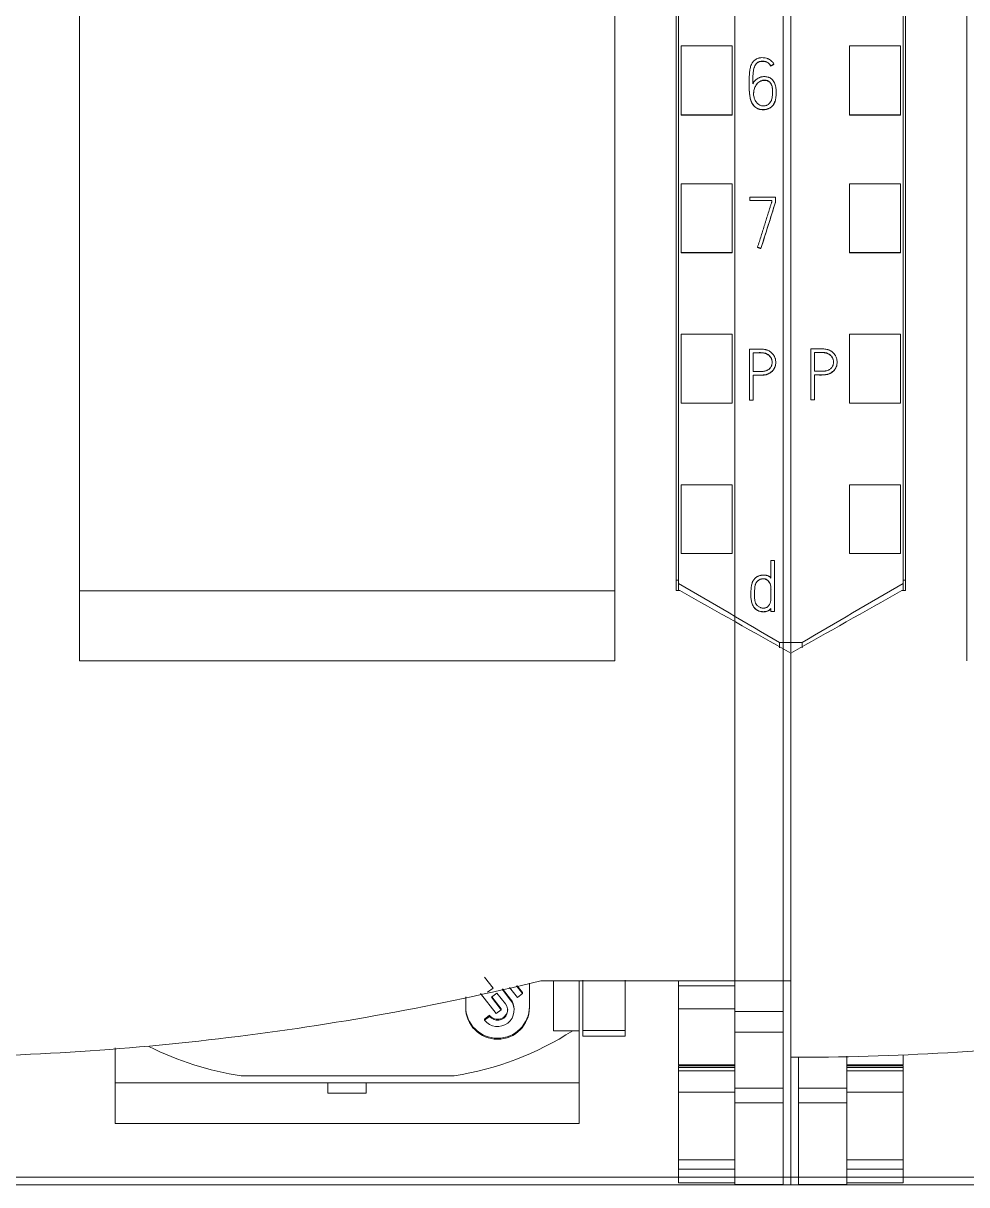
# Model space of a CAD drawing. Header units: millimetres. Extents: x 4134 to 7422, y 1400 to 3585.
# Drawn here: x 5429.35 to 5466.35, y 3225.78 to 3271.33 of the extents above; entities that cross this region are included whole.
import ezdxf

# ---------------------------------------------------------------- set-up
doc = ezdxf.new("R2010")
doc.units = ezdxf.units.MM
doc.layers.add('000-PI-Oprema', color=30, linetype='Continuous', lineweight=5)
doc.layers.add('004-PI-DIN Šina', color=3, linetype='Continuous')

# ---------------------------------------------------------------- blocks, each defined once
blk = doc.blocks.new('S7-1500 AI HS - 6ES7531-7NF10-0AB0')
at = {"layer": '000-PI-Oprema', "color": 0, "linetype": 'ByBlock', "lineweight": 0}
for p, q in [((0, 134.681), (0, 21.262)), ((4.4, 132.4), (4.4, 23.585)), ((2.3, 41.958), (2.3, 44.659)), ((4.3, 44.659), (2.3, 44.659)), ((4.3, 41.958), (4.3, 44.659)), ((2.3, 41.95), (2.3, 41.958)), ((4.3, 41.958), (2.3, 41.958)), ((4.3, 41.95), (2.3, 41.95)), ((4.3, 41.95), (4.3, 41.958)), ((2.3, 36.556), (2.3, 39.257)), ((4.3, 39.257), (2.3, 39.257)), ((4.3, 36.556), (4.3, 39.257)), ((4.3, 36.556), (2.3, 36.556)), ((2.3, 36.55), (2.3, 36.556)), ((4.3, 36.55), (2.3, 36.55)), ((4.3, 36.55), (4.3, 36.556)), ((2.3, 30.655), (2.3, 33.356)), ((4.3, 33.356), (2.3, 33.356)), ((4.3, 30.655), (4.3, 33.356)), ((0.79, 32.782), (0.79, 30.78)), ((0.931, 31.904), (0.931, 32.64)), ((1.816, 32.253), (1.816, 32.259)), ((0.931, 30.78), (0.931, 31.763)), ((0.79, 30.78), (0.931, 30.78)), ((2.3, 30.65), (2.3, 30.655)), ((4.3, 30.655), (2.3, 30.655)), ((4.3, 30.65), (2.3, 30.65)), ((4.3, 30.65), (4.3, 30.655)), ((2.3, 24.753), (2.3, 27.454)), ((4.3, 27.454), (2.3, 27.454)), ((4.3, 24.753), (4.3, 27.454)), ((2.3, 24.75), (2.3, 24.753)), ((4.3, 24.753), (2.3, 24.753)), ((4.3, 24.75), (2.3, 24.75)), ((4.3, 24.75), (4.3, 24.753)), ((4.5, 23.714), (4.4, 23.714)), ((4.35, 23.299), (4.5, 23.299)), ((4.4, 23.585), (4.4, 23.299)), ((0, 21.262), (0, 20.893)), ((0.44, 21.262), (0, 21.262)), ((0.44, 21.059), (0.44, 21.262)), ((2.2, 5.049), (2.2, 3.795)), ((4.4, 4.701), (4.4, 5.066)), ((0.301, 5), (0, 5)), ((0, 4.919), (0, 0)), ((0.3, 4.988), (0.3, 3.795)), ((2.2, 4.701), (4.4, 4.701)), ((4.4, 4.671), (2.2, 4.671)), ((4.4, 4.665), (2.2, 4.665)), ((4.4, 4.6), (2.2, 4.6)), ((4.4, 4.665), (4.4, 4.671)), ((4.4, 4.6), (4.4, 4.665)), ((4.4, 4.6), (4.4, 4.463)), ((4.4, 4.463), (2.2, 4.463)), ((4.4, 4.463), (4.4, 3.638)), ((0.3, 3.209), (0.3, 3.795)), ((2.2, 3.795), (0.3, 3.795)), ((2.2, 3.209), (2.2, 3.795)), ((2.2, 3.209), (0.3, 3.209)), ((4.4, 3.638), (2.2, 3.638)), ((4.4, 3.638), (4.4, 0.973)), ((4.4, 0.973), (2.2, 0.973)), ((4.4, 0.973), (4.4, 0.606)), ((2.2, 0.606), (2.2, 0.076)), ((4.4, 0.606), (2.2, 0.606)), ((4.4, 0.606), (4.4, 0.076)), ((1.941, 0), (0, 0)), ((0.3, 0.012), (2.2, 0.012)), ((2.2, 0.012), (0.3, 0.012)), ((33.201, 0), (1.941, 0)), ((2.2, 0.076), (4.4, 0.076)), ((4.4, 0.076), (2.2, 0.076)), ((4.4, 0.076), (4.4, 0.076))]:
    blk.add_line(p, q, dxfattribs=at)
for points, knots in [([(4.5, 132.586), (4.5, 129.542), (4.5, 119.972), (4.5, 105.802), (4.5, 91.235), (4.5, 77.025), (4.5, 62.731), (4.5, 47.245), (4.5, 34.605), (4.5, 26.64), (4.5, 23.299)], [0, 0, 0, 0, 0.083934, 0.263736, 0.389889, 0.484142, 0.653794, 0.78188, 0.908517, 1, 1, 1, 1]), ([(6.9, 129.52), (6.9, 127.497), (6.9, 118.948), (6.9, 105.802), (6.9, 91.235), (6.9, 77.025), (6.9, 62.731), (6.9, 47.245), (6.9, 34.486), (6.9, 25.605), (6.9, 21.348), (6.9, 20.55)], [0, 0, 0, 0, 0.055935, 0.236292, 0.362833, 0.457376, 0.627551, 0.756032, 0.883059, 0.978086, 1, 1, 1, 1]), ([(0.931, 31.763), (0.983, 31.763), (1.034, 31.763), (1.138, 31.762), (1.189, 31.761), (1.267, 31.763), (1.293, 31.764), (1.331, 31.768), (1.344, 31.769), (1.37, 31.772), (1.383, 31.774), (1.421, 31.781), (1.446, 31.787), (1.495, 31.803), (1.519, 31.813), (1.554, 31.83), (1.566, 31.836), (1.588, 31.85), (1.599, 31.857), (1.631, 31.879), (1.65, 31.895), (1.679, 31.922), (1.688, 31.931), (1.705, 31.951), (1.713, 31.961), (1.736, 31.992), (1.75, 32.013), (1.768, 32.048), (1.774, 32.059), (1.784, 32.083), (1.789, 32.096), (1.801, 32.133), (1.807, 32.158), (1.812, 32.196), (1.814, 32.209), (1.816, 32.235), (1.816, 32.248), (1.816, 32.287), (1.814, 32.312), (1.808, 32.351), (1.806, 32.364), (1.8, 32.389), (1.796, 32.402), (1.785, 32.439), (1.776, 32.463), (1.759, 32.497), (1.753, 32.509), (1.74, 32.531), (1.733, 32.542), (1.711, 32.574), (1.678, 32.614), (1.64, 32.649), (1.609, 32.673), (1.598, 32.681), (1.576, 32.695), (1.565, 32.701), (1.531, 32.72), (1.508, 32.731), (1.471, 32.744), (1.459, 32.748), (1.434, 32.755), (1.422, 32.759), (1.359, 32.773), (1.307, 32.779), (1.23, 32.783), (1.204, 32.783), (1.152, 32.784), (1.101, 32.783), (1.049, 32.782), (0.997, 32.781), (0.919, 32.781), (0.842, 32.782), (0.79, 32.782)], [0, 0, 0, 0, 0.0625, 0.0625, 0.125, 0.125, 0.15625, 0.15625, 0.171875, 0.171875, 0.1875, 0.1875, 0.21875, 0.21875, 0.25, 0.25, 0.265625, 0.265625, 0.28125, 0.28125, 0.3125, 0.3125, 0.328125, 0.328125, 0.34375, 0.34375, 0.375, 0.375, 0.390625, 0.390625, 0.40625, 0.40625, 0.4375, 0.4375, 0.453125, 0.453125, 0.46875, 0.46875, 0.5, 0.5, 0.515625, 0.515625, 0.53125, 0.53125, 0.5625, 0.5625, 0.578125, 0.578125, 0.59375, 0.59375, 0.625, 0.65625, 0.65625, 0.671875, 0.671875, 0.6875, 0.6875, 0.71875, 0.71875, 0.734375, 0.734375, 0.75, 0.75, 0.8125, 0.8125, 0.84375, 0.84375, 0.875, 0.90625, 0.90625, 0.9375, 1, 1, 1, 1]), ([(0.931, 32.64), (0.97, 32.64), (1.009, 32.64), (1.067, 32.64), (1.086, 32.64), (1.125, 32.641), (1.183, 32.643), (1.242, 32.643), (1.319, 32.637), (1.357, 32.631), (1.405, 32.617), (1.415, 32.614), (1.433, 32.607), (1.442, 32.603), (1.47, 32.591), (1.487, 32.581), (1.512, 32.565), (1.52, 32.56), (1.536, 32.547), (1.544, 32.541), (1.566, 32.521), (1.58, 32.507), (1.599, 32.484), (1.605, 32.476), (1.616, 32.46), (1.622, 32.451), (1.636, 32.426), (1.645, 32.408), (1.655, 32.38), (1.658, 32.37), (1.664, 32.351), (1.666, 32.341), (1.672, 32.312), (1.674, 32.292), (1.675, 32.263), (1.675, 32.253), (1.674, 32.233), (1.673, 32.223), (1.669, 32.193), (1.665, 32.174), (1.656, 32.145), (1.653, 32.136), (1.645, 32.118), (1.641, 32.109), (1.627, 32.082), (1.616, 32.065), (1.597, 32.042), (1.591, 32.035), (1.577, 32.021), (1.57, 32.014), (1.547, 31.994), (1.531, 31.982), (1.506, 31.966), (1.498, 31.961), (1.48, 31.952), (1.471, 31.947), (1.443, 31.935), (1.425, 31.929), (1.396, 31.921), (1.386, 31.918), (1.367, 31.914), (1.357, 31.913), (1.327, 31.908), (1.308, 31.907), (1.268, 31.905), (1.248, 31.904), (1.209, 31.904), (1.169, 31.904), (1.129, 31.904), (1.09, 31.904), (1.07, 31.904), (1.01, 31.905), (0.971, 31.904), (0.931, 31.904)], [0, 0, 0, 0, 0.0625, 0.0625, 0.09375, 0.09375, 0.125, 0.1875, 0.1875, 0.25, 0.25, 0.265625, 0.265625, 0.28125, 0.28125, 0.3125, 0.3125, 0.328125, 0.328125, 0.34375, 0.34375, 0.375, 0.375, 0.390625, 0.390625, 0.40625, 0.40625, 0.4375, 0.4375, 0.453125, 0.453125, 0.46875, 0.46875, 0.5, 0.5, 0.515625, 0.515625, 0.53125, 0.53125, 0.5625, 0.5625, 0.578125, 0.578125, 0.59375, 0.59375, 0.625, 0.625, 0.640625, 0.640625, 0.65625, 0.65625, 0.6875, 0.6875, 0.703125, 0.703125, 0.71875, 0.71875, 0.75, 0.75, 0.765625, 0.765625, 0.78125, 0.78125, 0.8125, 0.8125, 0.84375, 0.84375, 0.875, 0.90625, 0.90625, 0.9375, 0.9375, 1, 1, 1, 1]), ([(1.675, 32.255), (1.675, 32.257), (1.675, 32.259), (1.674, 32.272), (1.674, 32.282), (1.672, 32.302), (1.67, 32.311), (1.665, 32.341), (1.66, 32.36), (1.647, 32.397), (1.638, 32.415), (1.619, 32.45), (1.608, 32.466), (1.583, 32.497), (1.57, 32.512), (1.54, 32.538), (1.525, 32.551), (1.492, 32.572), (1.474, 32.582), (1.438, 32.599), (1.42, 32.606), (1.391, 32.615), (1.382, 32.617), (1.362, 32.622), (1.353, 32.624), (1.323, 32.63), (1.304, 32.632), (1.245, 32.637), (1.206, 32.637), (1.147, 32.635), (1.127, 32.635), (1.088, 32.634), (1.069, 32.634), (1.01, 32.634), (0.97, 32.634), (0.931, 32.634)], [0, 0, 0, 0, 0.007629, 0.007629, 0.03864, 0.03864, 0.069652, 0.069652, 0.131675, 0.131675, 0.193698, 0.193698, 0.255722, 0.255722, 0.317745, 0.317745, 0.379768, 0.379768, 0.441791, 0.441791, 0.503814, 0.503814, 0.534826, 0.534826, 0.565838, 0.565838, 0.627861, 0.627861, 0.751907, 0.751907, 0.81393, 0.81393, 0.875954, 0.875954, 1, 1, 1, 1]), ([(1.816, 32.253), (1.816, 32.228), (1.814, 32.203), (1.809, 32.166), (1.806, 32.153), (1.8, 32.128), (1.797, 32.115), (1.785, 32.078), (1.775, 32.054), (1.751, 32.008), (1.737, 31.987), (1.714, 31.955), (1.705, 31.945), (1.688, 31.926), (1.661, 31.898), (1.631, 31.873), (1.599, 31.851), (1.588, 31.844), (1.566, 31.83), (1.555, 31.824), (1.52, 31.807), (1.496, 31.797), (1.459, 31.785), (1.446, 31.782), (1.421, 31.775), (1.409, 31.773), (1.345, 31.761), (1.294, 31.758), (1.19, 31.755), (1.138, 31.756), (1.035, 31.757), (0.983, 31.757), (0.931, 31.757)], [0, 0, 0, 0, 0.06514, 0.06514, 0.098528, 0.098528, 0.131915, 0.131915, 0.198691, 0.198691, 0.265467, 0.265467, 0.298855, 0.298855, 0.332243, 0.399018, 0.399018, 0.432406, 0.432406, 0.465794, 0.465794, 0.53257, 0.53257, 0.565958, 0.565958, 0.599346, 0.599346, 0.732897, 0.732897, 0.866449, 0.866449, 1, 1, 1, 1]), ([(0, 20.849), (0, 19.341), (0, 16.091), (0, 10.808), (0, 7.033), (0, 5)], [0, 0, 0, 0, 0.285532, 0.615204, 1, 1, 1, 1]), ([(0.301, 5), (2.389, 5.006), (4.469, 5.074), (8.615, 5.331), (10.681, 5.521), (14.797, 6.021), (16.848, 6.331), (20.935, 7.074), (22.971, 7.506), (25, 8)], [0, 0, 0, 0, 0.25, 0.25, 0.5, 0.5, 0.75, 0.75, 1, 1, 1, 1]), ([(2.2, 0.606), (2.2, 0.841), (2.2, 1.518), (2.2, 2.538), (2.2, 3.209)], [0, 0, 0, 0, 0.445928, 1, 1, 1, 1])]:
    blk.add_open_spline(points, degree=3, knots=knots, dxfattribs=at)
for points in [[(4.35, 23.299), (2.9, 22.483), (1.45, 21.666), (0, 20.849)], [(0.44, 21.262), (1.76, 22.036), (3.08, 22.81), (4.4, 23.585)], [(0.3, 0.012), (0.3, 0.053), (0.3, 0.343), (0.3, 1.408), (0.3, 2.538), (0.3, 3.209)], [(2.2, 0.012), (2.2, 0.024), (2.2, 0.045), (2.2, 0.076)]]:
    blk.add_open_spline(points, degree=3, dxfattribs=at)
blk = doc.blocks.new('S7-1500 DI HF - 6ES7521-1BL00-0AB0')
at = {"layer": '000-PI-Oprema', "color": 0, "linetype": 'ByBlock', "lineweight": 0}
for p, q in [((34.8, 134.681), (34.8, 21.262)), ((30.4, 23.585), (30.4, 132.4)), ((32.6, 67.75), (32.6, 3.795)), ((34.5, 67.75), (34.5, 3.795)), ((30.5, 41.958), (30.5, 44.659)), ((30.5, 44.659), (32.5, 44.659)), ((32.5, 41.958), (32.5, 44.659)), ((34.011, 43.879), (34.011, 43.873)), ((34.139, 43.945), (34.139, 43.939)), ((33.167, 43.139), (33.167, 43.132)), ((34.23, 42.839), (34.23, 42.845)), ((30.5, 41.95), (30.5, 41.958)), ((30.5, 41.958), (32.5, 41.958)), ((30.5, 41.95), (32.5, 41.95)), ((32.5, 41.95), (32.5, 41.958)), ((30.5, 36.556), (30.5, 39.257)), ((30.5, 39.257), (32.5, 39.257)), ((32.5, 36.556), (32.5, 39.257)), ((33.198, 38.593), (33.198, 38.735)), ((33.198, 38.735), (34.197, 38.735)), ((34.197, 38.735), (34.197, 38.532)), ((34.058, 38.593), (33.198, 38.593)), ((34.058, 38.554), (34.058, 38.593)), ((34.197, 38.532), (34.197, 38.526)), ((30.5, 36.55), (30.5, 36.556)), ((30.5, 36.556), (32.5, 36.556)), ((30.5, 36.55), (32.5, 36.55)), ((32.5, 36.55), (32.5, 36.556)), ((33.495, 36.767), (33.495, 36.761)), ((33.628, 36.722), (33.628, 36.716)), ((30.5, 30.655), (30.5, 33.356)), ((30.5, 33.356), (32.5, 33.356)), ((32.5, 30.655), (32.5, 33.356)), ((33.184, 32.772), (33.184, 30.771)), ((33.326, 31.895), (33.326, 32.631)), ((34.211, 32.244), (34.211, 32.25)), ((33.326, 30.771), (33.326, 31.753)), ((30.5, 30.65), (30.5, 30.655)), ((30.5, 30.655), (32.5, 30.655)), ((30.5, 30.65), (32.5, 30.65)), ((32.5, 30.65), (32.5, 30.655)), ((33.184, 30.771), (33.326, 30.771)), ((33.184, 30.771), (33.184, 30.764)), ((33.326, 30.771), (33.326, 30.764)), ((30.5, 24.753), (30.5, 27.454)), ((30.5, 27.454), (32.5, 27.454)), ((32.5, 24.753), (32.5, 27.454)), ((30.5, 24.75), (30.5, 24.753)), ((30.5, 24.753), (32.5, 24.753)), ((30.5, 24.75), (32.5, 24.75)), ((32.5, 24.75), (32.5, 24.753)), ((34.022, 24.486), (34.022, 23.794)), ((34.163, 24.486), (34.022, 24.486)), ((34.163, 22.486), (34.163, 24.486)), ((30.3, 23.714), (30.4, 23.714)), ((27.9, 23.296), (6.9, 23.296)), ((30.3, 23.299), (30.45, 23.299)), ((30.4, 23.299), (30.4, 23.585)), ((33.231, 23.163), (33.231, 23.153)), ((34.022, 22.605), (34.022, 22.486)), ((34.022, 22.486), (34.163, 22.486)), ((34.36, 21.262), (34.36, 21.059)), ((34.8, 21.262), (34.36, 21.262)), ((34.8, 21.262), (34.8, 20.886)), ((27.9, 20.55), (6.9, 20.55)), ((22.789, 8.14), (23.125, 7.714)), ((24.273, 7.503), (24.042, 7.797)), ((24.273, 7.542), (24.068, 7.802)), ((24.55, 6.949), (24.55, 7.904)), ((25, 8), (34.8, 8)), ((25.5, 8), (25.5, 6.04)), ((26.5, 6.04), (26.5, 8)), ((30.4, 7.8), (30.4, 8)), ((30.4, 6.902), (30.4, 7.8)), ((30.4, 7.8), (32.6, 7.8)), ((32.6, 6.799), (32.6, 8)), ((34.5, 6.799), (34.5, 8)), ((34.8, 7.919), (34.8, 0)), ((22.05, 7.374), (22.05, 6.949)), ((22.631, 7.497), (23.25, 6.711)), ((23.125, 7.714), (22.909, 7.547)), ((23.063, 7.351), (23.278, 7.519)), ((23.447, 6.863), (23.063, 7.351)), ((23.447, 6.902), (23.082, 7.366)), ((23.278, 7.519), (23.614, 7.092)), ((23.811, 7.245), (23.475, 7.671)), ((23.811, 7.284), (23.495, 7.686)), ((23.77, 7.739), (24.076, 7.35)), ((24.076, 7.35), (24.273, 7.503)), ((24.273, 7.542), (24.273, 7.503)), ((23.25, 6.711), (23.447, 6.863)), ((23.447, 6.902), (23.447, 6.863)), ((23.811, 7.284), (23.811, 7.245)), ((23.949, 6.849), (23.949, 6.888)), ((30.4, 4.701), (30.4, 6.902)), ((30.4, 6.902), (32.6, 6.902)), ((22.986, 6.645), (22.789, 6.492)), ((22.986, 6.605), (22.789, 6.453)), ((22.789, 6.492), (22.789, 6.453)), ((22.986, 6.645), (22.986, 6.605)), ((32.6, 5.982), (32.6, 6.799)), ((32.6, 6.799), (34.5, 6.799)), ((34.5, 5.982), (34.5, 6.799)), ((25.5, 6.04), (25.5, 6.04)), ((25.5, 6.04), (26.249, 6.04)), ((25.5, 6.04), (26.5, 6.04)), ((26.249, 6.04), (26.5, 6.04)), ((26.5, 4), (26.5, 6.04)), ((26.5, 6.04), (26.5, 6.04)), ((26.65, 5.833), (26.65, 6.05)), ((26.65, 6.05), (28.3, 6.05)), ((28.3, 5.833), (28.3, 6.05)), ((32.6, 5.982), (34.5, 5.982)), ((26.65, 5.833), (28.3, 5.833)), ((8.3, 4), (8.3, 5.364)), ((30.4, 4.701), (32.6, 4.701)), ((30.4, 4.665), (30.4, 4.671)), ((32.6, 4.671), (30.4, 4.671)), ((30.4, 4.6), (30.4, 4.665)), ((30.4, 4.665), (32.6, 4.665)), ((30.4, 4.6), (30.4, 4.463)), ((30.4, 4.6), (32.6, 4.6)), ((13.244, 4.268), (21.599, 4.268)), ((30.4, 4.463), (30.4, 3.638)), ((30.4, 4.463), (32.6, 4.463)), ((8.3, 2.4), (8.3, 4)), ((8.3, 4), (26.5, 4)), ((16.65, 4), (16.65, 3.596)), ((18.15, 4), (18.15, 3.596)), ((26.5, 2.4), (26.5, 4)), ((32.6, 3.209), (32.6, 3.795)), ((32.6, 3.795), (34.5, 3.795)), ((34.5, 3.209), (34.5, 3.795)), ((16.65, 3.596), (18.15, 3.596)), ((30.4, 3.638), (30.4, 0.973)), ((30.4, 3.638), (32.6, 3.638)), ((32.6, 3.209), (34.5, 3.209)), ((8.3, 2.4), (26.5, 2.4)), ((30.4, 0.973), (30.4, 0.606)), ((30.4, 0.973), (32.6, 0.973)), ((30.4, 0.606), (30.4, 0.076)), ((30.4, 0.606), (32.6, 0.606)), ((32.6, 0.606), (32.6, 0.076)), ((30.4, 0), (-0.859, 0)), ((30.4, 0.076), (30.4, 0.076)), ((30.4, 0.076), (32.6, 0.076)), ((30.4, 0.076), (32.6, 0.076)), ((32.6, 0.012), (34.5, 0.012)), ((32.6, 0.012), (34.5, 0.012)), ((34.8, 0), (33.201, 0))]:
    blk.add_line(p, q, dxfattribs=at)
for centre, major_axis, ratio, start_param, end_param in [((46.41, 14.774), (315.562, 1005.234), 0.017816, 1.552753, 1.554553), ((46.241, 15.089), (313.38, 998.269), 0.017694, 1.552872, 1.554685), ((23.3, 6.988), (1.25, 0), 0.991445, 3.141593, 6.283185), ((23.3, 6.949), (1.25, 0), 0.991445, 3.141593, 6.283185), ((23.3, 6.849), (0.649, 0), 0.991445, 3.804818, 6.94641), ((23.3, 6.849), (-0.399, 0), 0.991445, 0.663225, 3.804818), ((23.3, 6.888), (-0.399, 0), 0.991445, 0.663225, 3.092069), ((23.3, 6.888), (0.649, 0), 0.991445, 6.283142, 6.94641), ((19.662, 16.145), (12.135, 0), 0.991445, 4.872685, 5.28613), ((15.066, 16.004), (11.977, 0), 0.991445, 4.241192, 4.559632)]:
    blk.add_ellipse(centre, major_axis=major_axis, ratio=ratio, start_param=start_param, end_param=end_param, dxfattribs=at)
for points, knots in [([(30.3, 23.299), (30.3, 26.64), (30.3, 34.605), (30.3, 47.245), (30.3, 62.731), (30.3, 77.025), (30.3, 91.235), (30.3, 105.802), (30.3, 119.972), (30.3, 129.542), (30.3, 132.586)], [0, 0, 0, 0, 0.091483, 0.21812, 0.346206, 0.515858, 0.610111, 0.736264, 0.916066, 1, 1, 1, 1]), ([(6.9, 129.52), (6.9, 127.497), (6.9, 118.948), (6.9, 105.802), (6.9, 91.235), (6.9, 77.025), (6.9, 62.731), (6.9, 47.245), (6.9, 34.486), (6.9, 25.605), (6.9, 21.348), (6.9, 20.55)], [0, 0, 0, 0, 0.055935, 0.236292, 0.362833, 0.457376, 0.627551, 0.756032, 0.883059, 0.978086, 1, 1, 1, 1]), ([(27.9, 129.52), (27.9, 127.497), (27.9, 118.948), (27.9, 105.802), (27.9, 91.235), (27.9, 77.025), (27.9, 62.731), (27.9, 47.245), (27.9, 34.486), (27.9, 25.605), (27.9, 21.348), (27.9, 20.55)], [0, 0, 0, 0, 0.055935, 0.236292, 0.362833, 0.457376, 0.627551, 0.756032, 0.883059, 0.978086, 1, 1, 1, 1]), ([(34.139, 43.945), (34.124, 43.971), (34.108, 43.995), (34.081, 44.029), (34.072, 44.04), (34.052, 44.061), (34.042, 44.072), (34.01, 44.101), (33.986, 44.118), (33.949, 44.139), (33.936, 44.146), (33.91, 44.158), (33.896, 44.163), (33.855, 44.178), (33.827, 44.185), (33.785, 44.193), (33.771, 44.195), (33.742, 44.198), (33.727, 44.199), (33.684, 44.202), (33.655, 44.202), (33.612, 44.198), (33.598, 44.196), (33.569, 44.191), (33.555, 44.188), (33.513, 44.177), (33.486, 44.166), (33.447, 44.147), (33.435, 44.139), (33.41, 44.123), (33.399, 44.115), (33.365, 44.088), (33.344, 44.068), (33.315, 44.035), (33.306, 44.023), (33.29, 44), (33.282, 43.987), (33.26, 43.95), (33.248, 43.924), (33.228, 43.869), (33.22, 43.841), (33.206, 43.786), (33.2, 43.758), (33.191, 43.701), (33.188, 43.673), (33.179, 43.587), (33.175, 43.53), (33.17, 43.415), (33.169, 43.357), (33.167, 43.184), (33.166, 43.069), (33.171, 42.926), (33.173, 42.897), (33.177, 42.84), (33.179, 42.811), (33.188, 42.726), (33.197, 42.669), (33.214, 42.598), (33.218, 42.584), (33.226, 42.556), (33.23, 42.543), (33.244, 42.502), (33.254, 42.475), (33.273, 42.435), (33.279, 42.422), (33.293, 42.397), (33.301, 42.384), (33.325, 42.348), (33.342, 42.325), (33.373, 42.294), (33.383, 42.284), (33.406, 42.265), (33.418, 42.257), (33.454, 42.233), (33.48, 42.219), (33.52, 42.202), (33.534, 42.197), (33.561, 42.188), (33.575, 42.184), (33.617, 42.174), (33.646, 42.169), (33.689, 42.165), (33.704, 42.164), (33.733, 42.164), (33.747, 42.164), (33.791, 42.167), (33.819, 42.172), (33.861, 42.182), (33.875, 42.186), (33.903, 42.195), (33.916, 42.201), (33.956, 42.219), (33.981, 42.233), (34.017, 42.257), (34.029, 42.266), (34.051, 42.285), (34.062, 42.295), (34.093, 42.325), (34.111, 42.348), (34.134, 42.384), (34.141, 42.397), (34.155, 42.423), (34.161, 42.436), (34.177, 42.477), (34.186, 42.504), (34.197, 42.546), (34.2, 42.56), (34.206, 42.589), (34.209, 42.603), (34.216, 42.646), (34.22, 42.675), (34.229, 42.761), (34.232, 42.818), (34.229, 42.904), (34.227, 42.933), (34.221, 42.991), (34.216, 43.019), (34.204, 43.077), (34.196, 43.105), (34.178, 43.161), (34.168, 43.188), (34.143, 43.241), (34.128, 43.267), (34.095, 43.314), (34.077, 43.337), (34.044, 43.367), (34.033, 43.376), (34.009, 43.393), (33.997, 43.401), (33.971, 43.414), (33.957, 43.42), (33.93, 43.431), (33.916, 43.435), (33.873, 43.447), (33.845, 43.452), (33.801, 43.456), (33.786, 43.457), (33.757, 43.457), (33.742, 43.457), (33.698, 43.455), (33.669, 43.451), (33.626, 43.441), (33.612, 43.437), (33.584, 43.427), (33.571, 43.422), (33.531, 43.404), (33.506, 43.39), (33.469, 43.365), (33.458, 43.356), (33.435, 43.338), (33.424, 43.328), (33.392, 43.298), (33.373, 43.276), (33.338, 43.228), (33.323, 43.203), (33.309, 43.177)], [0, 0, 0, 0, 0.015625, 0.015625, 0.023438, 0.023438, 0.03125, 0.03125, 0.046875, 0.046875, 0.054688, 0.054688, 0.0625, 0.0625, 0.078125, 0.078125, 0.085938, 0.085938, 0.09375, 0.09375, 0.109375, 0.109375, 0.117188, 0.117188, 0.125, 0.125, 0.140625, 0.140625, 0.148438, 0.148438, 0.15625, 0.15625, 0.171875, 0.171875, 0.179688, 0.179688, 0.1875, 0.1875, 0.203125, 0.203125, 0.21875, 0.21875, 0.234375, 0.234375, 0.25, 0.25, 0.28125, 0.28125, 0.3125, 0.3125, 0.375, 0.375, 0.390625, 0.390625, 0.40625, 0.40625, 0.4375, 0.4375, 0.445313, 0.445313, 0.453125, 0.453125, 0.46875, 0.46875, 0.476563, 0.476563, 0.484375, 0.484375, 0.5, 0.5, 0.507813, 0.507813, 0.515625, 0.515625, 0.53125, 0.53125, 0.539063, 0.539063, 0.546875, 0.546875, 0.5625, 0.5625, 0.570313, 0.570313, 0.578125, 0.578125, 0.59375, 0.59375, 0.601563, 0.601563, 0.609375, 0.609375, 0.625, 0.625, 0.632813, 0.632813, 0.640625, 0.640625, 0.65625, 0.65625, 0.664063, 0.664063, 0.671875, 0.671875, 0.6875, 0.6875, 0.695313, 0.695313, 0.703125, 0.703125, 0.71875, 0.71875, 0.75, 0.75, 0.765625, 0.765625, 0.78125, 0.78125, 0.796875, 0.796875, 0.8125, 0.8125, 0.828125, 0.828125, 0.84375, 0.84375, 0.851563, 0.851563, 0.859375, 0.859375, 0.867188, 0.867188, 0.875, 0.875, 0.890625, 0.890625, 0.898438, 0.898438, 0.90625, 0.90625, 0.921875, 0.921875, 0.929688, 0.929688, 0.9375, 0.9375, 0.953125, 0.953125, 0.960938, 0.960938, 0.96875, 0.96875, 0.984375, 0.984375, 1, 1, 1, 1]), ([(33.309, 43.177), (33.309, 43.238), (33.31, 43.299), (33.312, 43.391), (33.313, 43.421), (33.315, 43.482), (33.316, 43.512), (33.32, 43.573), (33.323, 43.604), (33.329, 43.664), (33.334, 43.694), (33.343, 43.74), (33.346, 43.755), (33.354, 43.785), (33.358, 43.8), (33.372, 43.844), (33.383, 43.873), (33.402, 43.907), (33.406, 43.913), (33.414, 43.926), (33.418, 43.933), (33.432, 43.952), (33.442, 43.964), (33.458, 43.981), (33.463, 43.986), (33.475, 43.996), (33.481, 44.001), (33.5, 44.015), (33.513, 44.023), (33.534, 44.033), (33.541, 44.036), (33.556, 44.042), (33.563, 44.044), (33.586, 44.051), (33.601, 44.054), (33.631, 44.059), (33.647, 44.06), (33.677, 44.062), (33.693, 44.062), (33.724, 44.061), (33.74, 44.06), (33.77, 44.056), (33.793, 44.051), (33.815, 44.045), (33.83, 44.04), (33.837, 44.037), (33.859, 44.028), (33.872, 44.021), (33.899, 44.006), (33.912, 43.997), (33.93, 43.982), (33.936, 43.977), (33.948, 43.967), (33.953, 43.961), (33.969, 43.944), (33.979, 43.932), (33.996, 43.906), (34.004, 43.893), (34.011, 43.879)], [0, 0, 0, 0, 0.125, 0.125, 0.1875, 0.1875, 0.25, 0.25, 0.3125, 0.3125, 0.375, 0.375, 0.40625, 0.40625, 0.4375, 0.4375, 0.5, 0.5, 0.515625, 0.515625, 0.53125, 0.53125, 0.5625, 0.5625, 0.578125, 0.578125, 0.59375, 0.59375, 0.625, 0.625, 0.640625, 0.640625, 0.65625, 0.65625, 0.6875, 0.6875, 0.71875, 0.71875, 0.75, 0.75, 0.78125, 0.78125, 0.8125, 0.828125, 0.828125, 0.84375, 0.84375, 0.875, 0.875, 0.90625, 0.90625, 0.921875, 0.921875, 0.9375, 0.9375, 0.96875, 0.96875, 1, 1, 1, 1]), ([(34.011, 43.873), (33.997, 43.901), (33.98, 43.926), (33.954, 43.954), (33.949, 43.96), (33.937, 43.97), (33.931, 43.975), (33.913, 43.99), (33.888, 44.007), (33.86, 44.021), (33.831, 44.033), (33.817, 44.038), (33.787, 44.046), (33.772, 44.049), (33.741, 44.054), (33.725, 44.055), (33.679, 44.057), (33.648, 44.055), (33.603, 44.048), (33.588, 44.045), (33.558, 44.036), (33.543, 44.031), (33.522, 44.021), (33.515, 44.018), (33.502, 44.01), (33.495, 44.005), (33.476, 43.992), (33.459, 43.977), (33.443, 43.959), (33.433, 43.947), (33.429, 43.941), (33.415, 43.922), (33.407, 43.909), (33.392, 43.882), (33.385, 43.868), (33.373, 43.84), (33.368, 43.825), (33.354, 43.781), (33.347, 43.751), (33.334, 43.691), (33.33, 43.661), (33.323, 43.6), (33.32, 43.57), (33.317, 43.509), (33.315, 43.478), (33.313, 43.416), (33.312, 43.386), (33.31, 43.294), (33.309, 43.232), (33.309, 43.171)], [0, 0, 0, 0, 0.0625, 0.0625, 0.078125, 0.078125, 0.09375, 0.09375, 0.125, 0.15625, 0.15625, 0.1875, 0.1875, 0.21875, 0.21875, 0.25, 0.25, 0.3125, 0.3125, 0.34375, 0.34375, 0.375, 0.375, 0.390625, 0.390625, 0.40625, 0.40625, 0.4375, 0.453125, 0.453125, 0.46875, 0.46875, 0.5, 0.5, 0.53125, 0.53125, 0.5625, 0.5625, 0.625, 0.625, 0.6875, 0.6875, 0.75, 0.75, 0.8125, 0.8125, 0.875, 0.875, 1, 1, 1, 1]), ([(33.582, 43.271), (33.608, 43.286), (33.635, 43.296), (33.678, 43.307), (33.692, 43.31), (33.722, 43.314), (33.751, 43.316), (33.78, 43.316), (33.81, 43.314), (33.825, 43.312), (33.854, 43.307), (33.868, 43.304), (33.896, 43.295), (33.91, 43.289), (33.935, 43.274), (33.947, 43.266), (33.969, 43.247), (33.98, 43.236), (33.998, 43.213), (34.006, 43.201), (34.021, 43.176), (34.028, 43.162), (34.046, 43.122), (34.055, 43.094), (34.066, 43.052), (34.069, 43.038), (34.074, 43.009), (34.077, 42.994), (34.082, 42.95), (34.084, 42.921), (34.086, 42.863), (34.086, 42.834), (34.084, 42.747), (34.079, 42.689), (34.062, 42.602), (34.054, 42.574), (34.039, 42.532), (34.034, 42.519), (34.021, 42.492), (34.014, 42.479), (33.991, 42.442), (33.973, 42.419), (33.946, 42.393), (33.941, 42.388), (33.93, 42.379), (33.924, 42.374), (33.907, 42.361), (33.894, 42.353), (33.869, 42.339), (33.856, 42.333), (33.828, 42.322), (33.8, 42.314), (33.771, 42.309), (33.741, 42.307), (33.726, 42.306), (33.697, 42.308), (33.682, 42.309), (33.654, 42.315), (33.639, 42.319), (33.597, 42.333), (33.571, 42.347), (33.534, 42.371), (33.523, 42.38), (33.5, 42.399), (33.479, 42.419), (33.46, 42.441), (33.441, 42.464), (33.433, 42.476), (33.408, 42.513), (33.395, 42.539), (33.378, 42.58), (33.373, 42.593), (33.364, 42.622), (33.36, 42.636), (33.35, 42.679), (33.345, 42.707), (33.342, 42.751), (33.341, 42.766), (33.341, 42.795), (33.341, 42.81), (33.343, 42.854), (33.347, 42.883), (33.357, 42.94), (33.365, 42.968), (33.379, 43.01), (33.384, 43.024), (33.396, 43.051), (33.402, 43.064), (33.422, 43.103), (33.437, 43.128), (33.463, 43.163), (33.472, 43.175), (33.491, 43.197), (33.501, 43.208), (33.533, 43.238), (33.556, 43.256), (33.582, 43.271)], [0, 0, 0, 0, 0.03125, 0.03125, 0.046875, 0.046875, 0.0625, 0.078125, 0.078125, 0.09375, 0.09375, 0.109375, 0.109375, 0.125, 0.125, 0.140625, 0.140625, 0.15625, 0.15625, 0.171875, 0.171875, 0.1875, 0.1875, 0.21875, 0.21875, 0.234375, 0.234375, 0.25, 0.25, 0.28125, 0.28125, 0.3125, 0.3125, 0.375, 0.375, 0.40625, 0.40625, 0.421875, 0.421875, 0.4375, 0.4375, 0.46875, 0.46875, 0.476563, 0.476563, 0.484375, 0.484375, 0.5, 0.5, 0.515625, 0.515625, 0.53125, 0.546875, 0.546875, 0.5625, 0.5625, 0.578125, 0.578125, 0.59375, 0.59375, 0.625, 0.625, 0.640625, 0.640625, 0.65625, 0.671875, 0.671875, 0.6875, 0.6875, 0.71875, 0.71875, 0.734375, 0.734375, 0.75, 0.75, 0.78125, 0.78125, 0.796875, 0.796875, 0.8125, 0.8125, 0.84375, 0.84375, 0.875, 0.875, 0.890625, 0.890625, 0.90625, 0.90625, 0.9375, 0.9375, 0.953125, 0.953125, 0.96875, 0.96875, 1, 1, 1, 1]), ([(34.003, 43.199), (33.998, 43.206), (33.993, 43.213), (33.979, 43.231), (33.968, 43.241), (33.952, 43.256), (33.946, 43.26), (33.934, 43.269), (33.928, 43.273), (33.908, 43.283), (33.895, 43.289), (33.867, 43.298), (33.853, 43.301), (33.824, 43.306), (33.809, 43.308), (33.78, 43.31), (33.765, 43.31), (33.721, 43.308), (33.692, 43.304), (33.65, 43.294), (33.635, 43.289), (33.615, 43.281), (33.608, 43.278), (33.595, 43.272), (33.588, 43.268), (33.582, 43.265)], [0, 0, 0, 0, 0.053658, 0.053658, 0.148292, 0.148292, 0.195609, 0.195609, 0.242926, 0.242926, 0.33756, 0.33756, 0.432195, 0.432195, 0.526829, 0.526829, 0.621463, 0.621463, 0.810732, 0.810732, 0.905366, 0.905366, 0.952683, 0.952683, 1, 1, 1, 1]), ([(34.23, 42.839), (34.23, 42.793), (34.228, 42.747), (34.22, 42.672), (34.216, 42.643), (34.209, 42.601), (34.207, 42.586), (34.201, 42.558), (34.198, 42.543), (34.187, 42.501), (34.178, 42.473), (34.162, 42.433), (34.156, 42.42), (34.143, 42.394), (34.136, 42.381), (34.112, 42.344), (34.094, 42.321), (34.064, 42.291), (34.054, 42.281), (34.031, 42.262), (34.02, 42.253), (33.984, 42.228), (33.958, 42.214), (33.919, 42.196), (33.905, 42.19), (33.878, 42.181), (33.864, 42.176), (33.822, 42.166), (33.793, 42.161), (33.749, 42.158), (33.735, 42.158), (33.706, 42.158), (33.691, 42.159), (33.648, 42.162), (33.619, 42.167), (33.577, 42.177), (33.563, 42.181), (33.535, 42.19), (33.521, 42.195), (33.482, 42.212), (33.456, 42.225), (33.426, 42.245), (33.42, 42.249), (33.408, 42.258), (33.402, 42.262), (33.385, 42.276), (33.374, 42.286), (33.344, 42.317), (33.326, 42.339), (33.302, 42.376), (33.295, 42.388), (33.28, 42.414), (33.274, 42.427), (33.255, 42.466), (33.245, 42.493), (33.226, 42.548), (33.218, 42.575), (33.205, 42.632), (33.199, 42.66), (33.189, 42.717), (33.182, 42.774), (33.177, 42.832), (33.173, 42.889), (33.172, 42.918), (33.168, 43.009), (33.167, 43.07), (33.167, 43.132)], [0, 0, 0, 0, 0.061997, 0.061997, 0.100843, 0.100843, 0.120266, 0.120266, 0.139688, 0.139688, 0.178534, 0.178534, 0.197957, 0.197957, 0.217379, 0.217379, 0.256225, 0.256225, 0.275648, 0.275648, 0.295071, 0.295071, 0.333916, 0.333916, 0.353339, 0.353339, 0.372762, 0.372762, 0.411607, 0.411607, 0.43103, 0.43103, 0.450453, 0.450453, 0.489298, 0.489298, 0.508721, 0.508721, 0.528144, 0.528144, 0.566989, 0.566989, 0.5767, 0.5767, 0.586412, 0.586412, 0.605835, 0.605835, 0.64468, 0.64468, 0.664103, 0.664103, 0.683526, 0.683526, 0.722371, 0.722371, 0.761217, 0.761217, 0.800062, 0.800062, 0.838908, 0.877753, 0.877753, 0.916599, 0.916599, 1, 1, 1, 1]), ([(33.582, 43.265), (33.556, 43.25), (33.533, 43.232), (33.501, 43.202), (33.491, 43.191), (33.472, 43.169), (33.463, 43.157), (33.437, 43.122), (33.422, 43.097), (33.402, 43.058), (33.396, 43.045), (33.384, 43.017), (33.379, 43.004), (33.365, 42.962), (33.357, 42.934), (33.349, 42.891), (33.347, 42.876), (33.344, 42.847), (33.342, 42.833), (33.341, 42.807), (33.341, 42.796), (33.341, 42.786)], [0, 0, 0, 0, 0.157109, 0.157109, 0.235664, 0.235664, 0.314218, 0.314218, 0.471328, 0.471328, 0.549882, 0.549882, 0.628437, 0.628437, 0.785546, 0.785546, 0.864101, 0.864101, 0.942655, 0.942655, 1, 1, 1, 1]), ([(33.495, 36.767), (33.542, 36.916), (33.589, 37.065), (33.659, 37.288), (33.682, 37.363), (33.728, 37.512), (33.752, 37.586), (33.787, 37.698), (33.799, 37.735), (33.822, 37.81), (33.834, 37.847), (33.869, 37.959), (33.892, 38.033), (33.939, 38.182), (33.962, 38.257), (33.998, 38.369), (34.009, 38.406), (34.027, 38.462), (34.033, 38.48), (34.042, 38.508), (34.045, 38.517), (34.051, 38.536), (34.055, 38.545), (34.058, 38.554)], [0, 0, 0, 0, 0.25, 0.25, 0.375, 0.375, 0.5, 0.5, 0.5625, 0.5625, 0.625, 0.625, 0.75, 0.75, 0.875, 0.875, 0.9375, 0.9375, 0.96875, 0.96875, 0.984375, 0.984375, 1, 1, 1, 1]), ([(33.326, 31.753), (33.377, 31.753), (33.429, 31.754), (33.532, 31.753), (33.584, 31.752), (33.661, 31.754), (33.687, 31.755), (33.726, 31.758), (33.739, 31.76), (33.765, 31.763), (33.777, 31.765), (33.816, 31.772), (33.841, 31.778), (33.89, 31.794), (33.914, 31.804), (33.949, 31.821), (33.96, 31.827), (33.983, 31.841), (33.993, 31.847), (34.025, 31.87), (34.045, 31.886), (34.073, 31.913), (34.083, 31.922), (34.1, 31.941), (34.108, 31.951), (34.132, 31.982), (34.145, 32.004), (34.163, 32.038), (34.168, 32.05), (34.179, 32.074), (34.183, 32.086), (34.195, 32.123), (34.201, 32.148), (34.207, 32.187), (34.208, 32.199), (34.21, 32.225), (34.211, 32.239), (34.211, 32.277), (34.209, 32.303), (34.203, 32.341), (34.2, 32.354), (34.195, 32.38), (34.191, 32.392), (34.18, 32.429), (34.17, 32.453), (34.153, 32.488), (34.147, 32.499), (34.134, 32.522), (34.127, 32.533), (34.105, 32.565), (34.089, 32.585), (34.053, 32.622), (34.034, 32.64), (34.003, 32.664), (33.993, 32.671), (33.971, 32.685), (33.96, 32.692), (33.926, 32.711), (33.903, 32.721), (33.866, 32.735), (33.854, 32.739), (33.829, 32.746), (33.816, 32.749), (33.753, 32.764), (33.702, 32.769), (33.625, 32.773), (33.599, 32.774), (33.547, 32.774), (33.495, 32.774), (33.443, 32.773), (33.392, 32.772), (33.314, 32.772), (33.236, 32.772), (33.184, 32.772)], [0, 0, 0, 0, 0.0625, 0.0625, 0.125, 0.125, 0.15625, 0.15625, 0.171875, 0.171875, 0.1875, 0.1875, 0.21875, 0.21875, 0.25, 0.25, 0.265625, 0.265625, 0.28125, 0.28125, 0.3125, 0.3125, 0.328125, 0.328125, 0.34375, 0.34375, 0.375, 0.375, 0.390625, 0.390625, 0.40625, 0.40625, 0.4375, 0.4375, 0.453125, 0.453125, 0.46875, 0.46875, 0.5, 0.5, 0.515625, 0.515625, 0.53125, 0.53125, 0.5625, 0.5625, 0.578125, 0.578125, 0.59375, 0.59375, 0.625, 0.625, 0.65625, 0.65625, 0.671875, 0.671875, 0.6875, 0.6875, 0.71875, 0.71875, 0.734375, 0.734375, 0.75, 0.75, 0.8125, 0.8125, 0.84375, 0.84375, 0.875, 0.90625, 0.90625, 0.9375, 1, 1, 1, 1]), ([(33.326, 32.631), (33.365, 32.631), (33.403, 32.631), (33.461, 32.631), (33.481, 32.631), (33.519, 32.631), (33.539, 32.632), (33.597, 32.633), (33.636, 32.634), (33.694, 32.63), (33.713, 32.628), (33.751, 32.621), (33.77, 32.617), (33.799, 32.608), (33.808, 32.605), (33.827, 32.598), (33.836, 32.594), (33.863, 32.582), (33.881, 32.573), (33.906, 32.557), (33.914, 32.551), (33.93, 32.539), (33.938, 32.533), (33.96, 32.513), (33.974, 32.499), (33.993, 32.476), (33.999, 32.468), (34.01, 32.452), (34.015, 32.443), (34.03, 32.417), (34.039, 32.399), (34.049, 32.371), (34.052, 32.362), (34.058, 32.343), (34.06, 32.333), (34.066, 32.304), (34.068, 32.284), (34.069, 32.254), (34.069, 32.244), (34.068, 32.224), (34.068, 32.214), (34.064, 32.185), (34.059, 32.165), (34.05, 32.137), (34.047, 32.128), (34.039, 32.109), (34.035, 32.1), (34.021, 32.074), (34.01, 32.057), (33.992, 32.034), (33.986, 32.026), (33.972, 32.011), (33.965, 32.004), (33.943, 31.984), (33.927, 31.972), (33.901, 31.957), (33.893, 31.952), (33.875, 31.942), (33.866, 31.938), (33.839, 31.926), (33.82, 31.919), (33.791, 31.912), (33.781, 31.909), (33.762, 31.905), (33.752, 31.904), (33.722, 31.9), (33.702, 31.898), (33.663, 31.895), (33.643, 31.895), (33.603, 31.894), (33.564, 31.894), (33.524, 31.895), (33.484, 31.895), (33.465, 31.895), (33.405, 31.895), (33.365, 31.895), (33.326, 31.895)], [0, 0, 0, 0, 0.0625, 0.0625, 0.09375, 0.09375, 0.125, 0.125, 0.1875, 0.1875, 0.21875, 0.21875, 0.25, 0.25, 0.265625, 0.265625, 0.28125, 0.28125, 0.3125, 0.3125, 0.328125, 0.328125, 0.34375, 0.34375, 0.375, 0.375, 0.390625, 0.390625, 0.40625, 0.40625, 0.4375, 0.4375, 0.453125, 0.453125, 0.46875, 0.46875, 0.5, 0.5, 0.515625, 0.515625, 0.53125, 0.53125, 0.5625, 0.5625, 0.578125, 0.578125, 0.59375, 0.59375, 0.625, 0.625, 0.640625, 0.640625, 0.65625, 0.65625, 0.6875, 0.6875, 0.703125, 0.703125, 0.71875, 0.71875, 0.75, 0.75, 0.765625, 0.765625, 0.78125, 0.78125, 0.8125, 0.8125, 0.84375, 0.84375, 0.875, 0.90625, 0.90625, 0.9375, 0.9375, 1, 1, 1, 1]), ([(34.069, 32.244), (34.069, 32.247), (34.069, 32.25), (34.069, 32.263), (34.068, 32.273), (34.066, 32.293), (34.065, 32.303), (34.059, 32.332), (34.054, 32.351), (34.044, 32.379), (34.04, 32.389), (34.032, 32.407), (34.019, 32.433), (34.002, 32.458), (33.984, 32.481), (33.977, 32.489), (33.963, 32.503), (33.956, 32.51), (33.934, 32.53), (33.918, 32.542), (33.894, 32.558), (33.885, 32.563), (33.868, 32.573), (33.859, 32.578), (33.832, 32.59), (33.814, 32.598), (33.776, 32.609), (33.756, 32.614), (33.717, 32.621), (33.698, 32.623), (33.639, 32.628), (33.6, 32.627), (33.541, 32.626), (33.522, 32.625), (33.482, 32.624), (33.463, 32.624), (33.404, 32.624), (33.365, 32.625), (33.326, 32.625)], [0, 0, 0, 0, 0.009533, 0.009533, 0.040485, 0.040485, 0.071437, 0.071437, 0.133342, 0.133342, 0.164294, 0.164294, 0.195246, 0.25715, 0.25715, 0.288102, 0.288102, 0.319054, 0.319054, 0.380958, 0.380958, 0.41191, 0.41191, 0.442862, 0.442862, 0.504767, 0.504767, 0.566671, 0.566671, 0.628575, 0.628575, 0.752383, 0.752383, 0.814287, 0.814287, 0.876192, 0.876192, 1, 1, 1, 1]), ([(34.211, 32.245), (34.211, 32.219), (34.209, 32.194), (34.203, 32.157), (34.201, 32.144), (34.195, 32.119), (34.191, 32.106), (34.18, 32.069), (34.17, 32.045), (34.146, 31.999), (34.133, 31.977), (34.109, 31.946), (34.101, 31.936), (34.083, 31.917), (34.074, 31.907), (34.046, 31.881), (34.026, 31.864), (33.994, 31.842), (33.983, 31.835), (33.961, 31.821), (33.95, 31.815), (33.915, 31.798), (33.891, 31.788), (33.854, 31.776), (33.841, 31.772), (33.816, 31.766), (33.803, 31.763), (33.74, 31.752), (33.688, 31.748), (33.585, 31.746), (33.533, 31.747), (33.429, 31.748), (33.378, 31.747), (33.326, 31.747)], [0, 0, 0, 0, 0.065202, 0.065202, 0.098588, 0.098588, 0.131973, 0.131973, 0.198745, 0.198745, 0.265516, 0.265516, 0.298902, 0.298902, 0.332287, 0.332287, 0.399059, 0.399059, 0.432444, 0.432444, 0.46583, 0.46583, 0.532601, 0.532601, 0.565987, 0.565987, 0.599372, 0.599372, 0.732915, 0.732915, 0.866457, 0.866457, 1, 1, 1, 1]), ([(34.022, 23.794), (34.004, 23.815), (33.984, 23.835), (33.956, 23.855), (33.95, 23.859), (33.938, 23.866), (33.932, 23.87), (33.914, 23.879), (33.901, 23.884), (33.874, 23.892), (33.861, 23.895), (33.834, 23.901), (33.82, 23.903), (33.793, 23.907), (33.779, 23.908), (33.752, 23.91), (33.738, 23.911), (33.697, 23.91), (33.669, 23.908), (33.628, 23.901), (33.615, 23.898), (33.588, 23.891), (33.574, 23.887), (33.548, 23.878), (33.535, 23.873), (33.51, 23.861), (33.498, 23.855), (33.474, 23.841), (33.462, 23.834), (33.439, 23.818), (33.418, 23.801), (33.397, 23.782), (33.378, 23.762), (33.369, 23.751), (33.351, 23.73), (33.343, 23.719), (33.327, 23.696), (33.32, 23.684), (33.306, 23.66), (33.3, 23.648), (33.288, 23.622), (33.283, 23.609), (33.27, 23.569), (33.264, 23.543), (33.257, 23.502), (33.255, 23.488), (33.252, 23.461), (33.251, 23.447), (33.248, 23.42), (33.247, 23.407), (33.244, 23.379), (33.242, 23.366), (33.239, 23.338), (33.238, 23.325), (33.236, 23.297), (33.235, 23.284), (33.233, 23.256), (33.233, 23.242), (33.232, 23.215), (33.232, 23.201), (33.231, 23.16), (33.231, 23.133), (33.233, 23.078), (33.235, 23.051), (33.24, 22.996), (33.243, 22.969), (33.252, 22.915), (33.257, 22.888), (33.277, 22.807), (33.296, 22.755), (33.335, 22.682), (33.35, 22.659), (33.384, 22.616), (33.403, 22.596), (33.434, 22.569), (33.445, 22.56), (33.468, 22.544), (33.479, 22.537), (33.503, 22.523), (33.516, 22.517), (33.541, 22.506), (33.554, 22.502), (33.594, 22.489), (33.621, 22.483), (33.675, 22.476), (33.703, 22.474), (33.744, 22.475), (33.758, 22.475), (33.786, 22.478), (33.799, 22.48), (33.826, 22.485), (33.84, 22.488), (33.866, 22.496), (33.88, 22.5), (33.905, 22.51), (33.917, 22.516), (33.941, 22.53), (33.952, 22.538), (33.974, 22.555), (33.984, 22.565), (34.004, 22.584), (34.013, 22.594), (34.022, 22.605)], [0, 0, 0, 0, 0.03125, 0.03125, 0.039062, 0.039062, 0.046875, 0.046875, 0.0625, 0.0625, 0.078125, 0.078125, 0.09375, 0.09375, 0.109375, 0.109375, 0.125, 0.125, 0.15625, 0.15625, 0.171875, 0.171875, 0.1875, 0.1875, 0.203125, 0.203125, 0.21875, 0.21875, 0.234375, 0.234375, 0.25, 0.265625, 0.265625, 0.28125, 0.28125, 0.296875, 0.296875, 0.3125, 0.3125, 0.328125, 0.328125, 0.34375, 0.34375, 0.375, 0.375, 0.390625, 0.390625, 0.40625, 0.40625, 0.421875, 0.421875, 0.4375, 0.4375, 0.453125, 0.453125, 0.46875, 0.46875, 0.484375, 0.484375, 0.5, 0.5, 0.53125, 0.53125, 0.5625, 0.5625, 0.59375, 0.59375, 0.625, 0.625, 0.6875, 0.6875, 0.71875, 0.71875, 0.75, 0.75, 0.765625, 0.765625, 0.78125, 0.78125, 0.796875, 0.796875, 0.8125, 0.8125, 0.84375, 0.84375, 0.875, 0.875, 0.890625, 0.890625, 0.90625, 0.90625, 0.921875, 0.921875, 0.9375, 0.9375, 0.953125, 0.953125, 0.96875, 0.96875, 0.984375, 0.984375, 1, 1, 1, 1]), ([(33.968, 23.615), (33.984, 23.587), (33.996, 23.558), (34.008, 23.513), (34.011, 23.497), (34.016, 23.466), (34.018, 23.45), (34.021, 23.419), (34.021, 23.404), (34.022, 23.372), (34.023, 23.325), (34.022, 23.278), (34.021, 23.184), (34.022, 23.121), (34.022, 23.027), (34.022, 22.996), (34.019, 22.949), (34.018, 22.934), (34.014, 22.903), (34.008, 22.872), (34, 22.842), (33.99, 22.812), (33.985, 22.797), (33.972, 22.769), (33.965, 22.755), (33.948, 22.728), (33.939, 22.715), (33.919, 22.691), (33.907, 22.68), (33.889, 22.666), (33.883, 22.661), (33.869, 22.652), (33.863, 22.648), (33.842, 22.637), (33.828, 22.631), (33.805, 22.624), (33.797, 22.622), (33.782, 22.618), (33.774, 22.617), (33.751, 22.614), (33.735, 22.613), (33.704, 22.614), (33.688, 22.616), (33.657, 22.621), (33.642, 22.625), (33.612, 22.635), (33.597, 22.64), (33.569, 22.654), (33.555, 22.662), (33.529, 22.679), (33.516, 22.688), (33.492, 22.709), (33.481, 22.72), (33.461, 22.743), (33.452, 22.756), (33.426, 22.796), (33.414, 22.825), (33.399, 22.87), (33.395, 22.885), (33.388, 22.915), (33.385, 22.931), (33.378, 22.977), (33.376, 23.008), (33.372, 23.07), (33.372, 23.101), (33.372, 23.163), (33.373, 23.195), (33.376, 23.257), (33.377, 23.288), (33.382, 23.351), (33.384, 23.382), (33.39, 23.444), (33.394, 23.475), (33.404, 23.52), (33.407, 23.536), (33.417, 23.565), (33.423, 23.58), (33.438, 23.608), (33.446, 23.621), (33.46, 23.64), (33.465, 23.647), (33.475, 23.659), (33.48, 23.664), (33.497, 23.681), (33.509, 23.692), (33.534, 23.71), (33.547, 23.719), (33.589, 23.742), (33.618, 23.753), (33.657, 23.762), (33.665, 23.763), (33.68, 23.766), (33.688, 23.767), (33.711, 23.769), (33.727, 23.77), (33.751, 23.768), (33.759, 23.767), (33.774, 23.764), (33.782, 23.762), (33.805, 23.756), (33.819, 23.751), (33.841, 23.741), (33.848, 23.737), (33.861, 23.729), (33.881, 23.716), (33.899, 23.701), (33.916, 23.685), (33.922, 23.679), (33.932, 23.667), (33.937, 23.661), (33.951, 23.642), (33.96, 23.629), (33.968, 23.615)], [0, 0, 0, 0, 0.03125, 0.03125, 0.046875, 0.046875, 0.0625, 0.0625, 0.078125, 0.078125, 0.09375, 0.125, 0.125, 0.1875, 0.1875, 0.21875, 0.21875, 0.234375, 0.234375, 0.25, 0.265625, 0.265625, 0.28125, 0.28125, 0.296875, 0.296875, 0.3125, 0.3125, 0.328125, 0.328125, 0.335938, 0.335938, 0.34375, 0.34375, 0.359375, 0.359375, 0.367188, 0.367188, 0.375, 0.375, 0.390625, 0.390625, 0.40625, 0.40625, 0.421875, 0.421875, 0.4375, 0.4375, 0.453125, 0.453125, 0.46875, 0.46875, 0.484375, 0.484375, 0.5, 0.5, 0.53125, 0.53125, 0.546875, 0.546875, 0.5625, 0.5625, 0.59375, 0.59375, 0.625, 0.625, 0.65625, 0.65625, 0.6875, 0.6875, 0.71875, 0.71875, 0.75, 0.75, 0.765625, 0.765625, 0.78125, 0.78125, 0.796875, 0.796875, 0.804688, 0.804688, 0.8125, 0.8125, 0.828125, 0.828125, 0.84375, 0.84375, 0.875, 0.875, 0.882813, 0.882813, 0.890625, 0.890625, 0.90625, 0.90625, 0.914063, 0.914063, 0.921875, 0.921875, 0.9375, 0.9375, 0.945313, 0.945313, 0.953125, 0.96875, 0.96875, 0.976563, 0.976563, 0.984375, 0.984375, 1, 1, 1, 1]), ([(33.968, 23.609), (33.952, 23.636), (33.933, 23.661), (33.905, 23.689), (33.899, 23.695), (33.887, 23.705), (33.881, 23.71), (33.862, 23.723), (33.848, 23.731), (33.827, 23.741), (33.819, 23.744), (33.804, 23.75), (33.797, 23.752), (33.774, 23.758), (33.759, 23.761), (33.735, 23.763), (33.727, 23.763), (33.711, 23.763), (33.703, 23.762), (33.68, 23.76), (33.664, 23.757), (33.634, 23.75), (33.618, 23.745), (33.589, 23.734), (33.575, 23.728), (33.554, 23.717), (33.547, 23.713), (33.534, 23.704), (33.527, 23.699), (33.508, 23.685), (33.485, 23.664), (33.464, 23.641), (33.45, 23.621), (33.446, 23.615), (33.438, 23.601), (33.434, 23.594), (33.423, 23.574), (33.417, 23.559), (33.407, 23.529), (33.403, 23.514), (33.394, 23.467), (33.39, 23.436), (33.384, 23.374), (33.379, 23.312), (33.376, 23.249), (33.373, 23.187), (33.372, 23.155), (33.372, 23.121), (33.372, 23.118), (33.372, 23.115)], [0, 0, 0, 0, 0.082662, 0.082662, 0.103327, 0.103327, 0.123993, 0.123993, 0.165323, 0.165323, 0.185989, 0.185989, 0.206654, 0.206654, 0.247985, 0.247985, 0.268651, 0.268651, 0.289316, 0.289316, 0.330647, 0.330647, 0.371978, 0.371978, 0.413309, 0.413309, 0.433974, 0.433974, 0.454639, 0.454639, 0.49597, 0.537301, 0.537301, 0.557967, 0.557967, 0.578632, 0.578632, 0.619963, 0.619963, 0.661294, 0.661294, 0.743955, 0.743955, 0.826617, 0.909279, 0.909279, 0.99194, 0.99194, 1, 1, 1, 1]), ([(34.023, 23.325), (34.023, 23.329), (34.023, 23.348), (34.022, 23.367), (34.021, 23.398), (34.02, 23.414), (34.017, 23.461), (34.012, 23.491), (34, 23.537), (33.995, 23.552), (33.986, 23.573), (33.982, 23.581), (33.975, 23.595), (33.972, 23.602), (33.968, 23.609)], [0, 0, 0, 0, 0.036299, 0.196916, 0.196916, 0.357533, 0.357533, 0.678766, 0.678766, 0.839383, 0.839383, 0.919692, 0.919692, 1, 1, 1, 1]), ([(34.022, 22.599), (34.004, 22.577), (33.985, 22.557), (33.957, 22.536), (33.952, 22.531), (33.94, 22.523), (33.934, 22.52), (33.916, 22.509), (33.904, 22.503), (33.878, 22.493), (33.865, 22.489), (33.838, 22.482), (33.824, 22.479), (33.797, 22.474), (33.783, 22.472), (33.756, 22.469), (33.742, 22.468), (33.714, 22.468), (33.701, 22.469), (33.673, 22.471), (33.659, 22.472), (33.618, 22.478), (33.591, 22.483), (33.552, 22.496), (33.539, 22.501), (33.514, 22.512), (33.501, 22.518), (33.465, 22.539), (33.442, 22.555), (33.411, 22.582), (33.401, 22.592), (33.382, 22.612), (33.373, 22.623), (33.348, 22.656), (33.333, 22.679), (33.314, 22.716), (33.308, 22.729), (33.296, 22.754), (33.291, 22.767), (33.277, 22.806), (33.269, 22.833), (33.256, 22.886), (33.251, 22.913), (33.243, 22.968), (33.239, 22.995), (33.234, 23.05), (33.233, 23.078), (33.232, 23.121), (33.231, 23.137), (33.231, 23.152)], [0, 0, 0, 0, 0.064224, 0.064224, 0.08028, 0.08028, 0.096336, 0.096336, 0.128448, 0.128448, 0.16056, 0.16056, 0.192672, 0.192672, 0.224784, 0.224784, 0.256896, 0.256896, 0.289008, 0.289008, 0.32112, 0.32112, 0.385344, 0.385344, 0.417456, 0.417456, 0.449568, 0.449568, 0.513792, 0.513792, 0.545904, 0.545904, 0.578016, 0.578016, 0.64224, 0.64224, 0.674352, 0.674352, 0.706464, 0.706464, 0.770688, 0.770688, 0.834912, 0.834912, 0.899136, 0.899136, 0.96336, 0.96336, 1, 1, 1, 1]), ([(34.8, 20.849), (34.8, 19.341), (34.8, 16.091), (34.8, 11.808), (34.8, 9.033), (34.8, 8)], [0, 0, 0, 0, 0.352188, 0.75882, 1, 1, 1, 1]), ([(0.301, 5), (2.389, 5.006), (4.469, 5.074), (8.615, 5.331), (10.681, 5.521), (14.797, 6.021), (16.848, 6.331), (20.935, 7.074), (22.971, 7.506), (25, 8)], [0, 0, 0, 0, 0.25, 0.25, 0.5, 0.5, 0.75, 0.75, 1, 1, 1, 1]), ([(26.65, 8.028), (26.65, 7.986), (26.65, 7.403), (26.65, 6.737), (26.65, 6.05)], [0, 0, 0, 0, 0.072727, 1, 1, 1, 1]), ([(28.3, 8.028), (28.3, 7.986), (28.3, 7.403), (28.3, 6.737), (28.3, 6.05)], [0, 0, 0, 0, 0.072727, 1, 1, 1, 1]), ([(32.6, 0.606), (32.6, 0.841), (32.6, 1.518), (32.6, 2.538), (32.6, 3.209)], [0, 0, 0, 0, 0.445928, 1, 1, 1, 1])]:
    blk.add_open_spline(points, degree=3, knots=knots, dxfattribs=at)
for points, weights in [([(34.011, 43.879), (34.075, 43.912), (34.139, 43.945)], [0.500000005829, 0.499999994171, 0.500000005829]), ([(34.139, 43.939), (34.075, 43.906), (34.011, 43.873)], [0.49999999703, 0.50000000297, 0.49999999703]), ([(33.628, 36.722), (33.562, 36.745), (33.495, 36.767)], [0.499999995596, 0.500000004404, 0.499999995596]), ([(33.495, 36.761), (33.562, 36.738), (33.628, 36.716)], [0.499999557784, 0.500000442216, 0.499999557784])]:
    blk.add_rational_spline(points, weights, degree=2, dxfattribs=at)
for points in [[(30.4, 23.585), (31.72, 22.81), (33.04, 22.036), (34.36, 21.262)], [(34.8, 20.849), (33.35, 21.666), (31.9, 22.483), (30.45, 23.299)], [(32.6, 7.909), (32.6, 7.931), (32.6, 7.955), (32.6, 7.981)], [(34.5, 0.012), (34.5, 0.053), (34.5, 0.343), (34.5, 1.408), (34.5, 2.538), (34.5, 3.209)], [(32.6, 0.012), (32.6, 0.024), (32.6, 0.045), (32.6, 0.076)]]:
    blk.add_open_spline(points, degree=3, dxfattribs=at)

msp = doc.modelspace()

# ---------------------------------------------------------------- linework, layer by layer
at = {"layer": '004-PI-DIN Šina', "color": 0, "linetype": 'ByBlock', "lineweight": 0}
for p, q in [((5579.048, 3226.078), (5096.448, 3226.078)), ((5579.048, 3225.778), (5096.448, 3225.778))]:
    msp.add_line(p, q, dxfattribs=at)

# ---------------------------------------------------------------- block references
at = {"layer": '000-PI-Oprema', "color": 0, "linetype": 'ByBlock', "lineweight": 0}
for name, p in [('S7-1500 DI HF - 6ES7521-1BL00-0AB0', (5424.648, 3225.778)), ('S7-1500 AI HS - 6ES7531-7NF10-0AB0', (5459.448, 3225.778))]:
    msp.add_blockref(name, p, dxfattribs=at)

doc.saveas('drawing.dxf')
